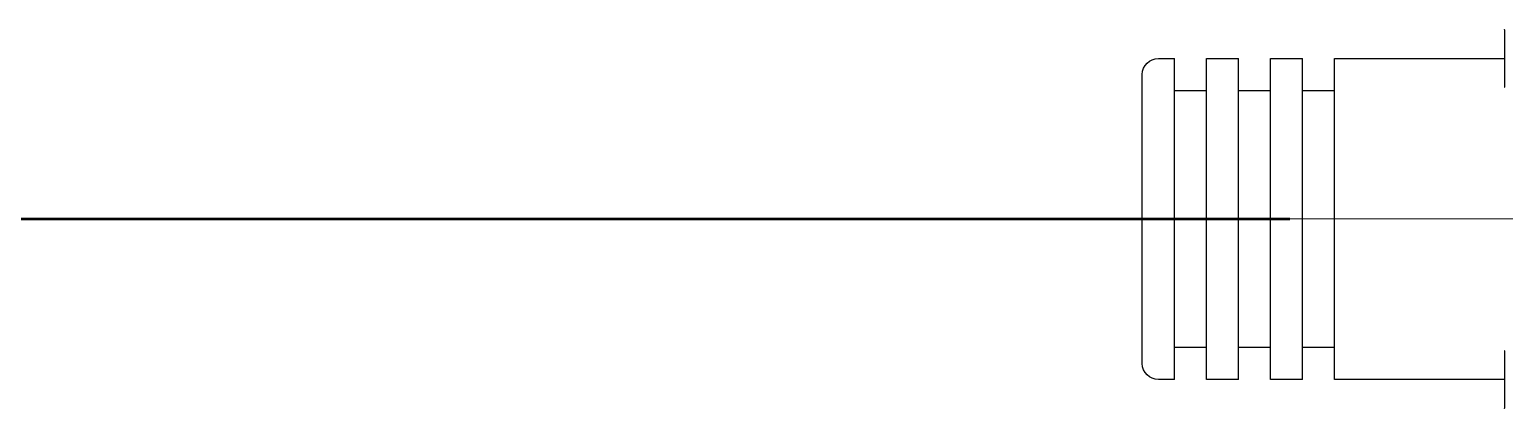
# Model space of a CAD drawing. Header units: millimetres. Extents: x 163705 to 1616509, y 81827 to 302547.
# Drawn here: x 898640.9 to 899101.1, y 145938.1 to 146056.1 of the extents above; entities that cross this region are included whole.
import ezdxf

# ---------------------------------------------------------------- set-up
doc = ezdxf.new("R2010")
doc.units = ezdxf.units.MM
doc.header["$LTSCALE"] = 10
doc.linetypes.add('ACAD_ISO02W100', pattern=[15, 12, -3])
doc.linetypes.add('CENTER2', pattern=[28.575, 19.05, -3.175, 3.175, -3.175])
doc.layers.add('1-中心线', color=1, linetype='CENTER2', lineweight=0)
doc.layers.add('1-设备轮廓', color=2, linetype='Continuous', lineweight=18)
doc.layers.add('1-隐线', color=8, linetype='Continuous')

# ---------------------------------------------------------------- blocks, each defined once
blk = doc.blocks.new('G$C8841F3B5')
for p, q in [((2937.88, 202.9), (2937.88, 185.1)), ((2990.88, 194), (2937.88, 194)), ((2990.88, 94), (2990.88, 194)), ((3010.88, 194), (3000.88, 194)), ((3000.88, 94), (3000.88, 194)), ((3010.88, 94), (3010.88, 194)), ((3030.88, 194), (3020.88, 194)), ((3020.88, 94), (3020.88, 194)), ((3030.88, 94), (3030.88, 194)), ((3045.88, 194), (3040.88, 194)), ((3040.88, 94), (3040.88, 194)), ((3050.88, 99), (3050.88, 189)), ((2937.88, 185.1), (2937.88, 185.1)), ((3000.88, 184), (2990.88, 184)), ((3020.88, 184), (3010.88, 184)), ((3040.88, 184), (3030.88, 184)), ((2937.88, 102.9), (2937.88, 85.25)), ((2990.88, 104), (3000.88, 104)), ((3010.88, 104), (3020.88, 104)), ((3030.88, 104), (3040.88, 104)), ((2937.88, 94), (2990.88, 94)), ((3000.88, 94), (3010.88, 94)), ((3020.88, 94), (3030.88, 94)), ((3040.88, 94), (3045.88, 94)), ((2937.88, 85.25), (2937.88, 85.1))]:
    blk.add_line(p, q)
for centre, radius, start, end in [((2937.78, 202.9), 0.1, 0, 90), ((3045.88, 189), 5, 0, 90), ((2937.78, 185.1), 0.1, 270, 0), ((2937.78, 102.9), 0.1, 0, 90), ((3045.88, 99), 5, 270, 0), ((2937.78, 85.1), 0.1, 270, 0)]:
    blk.add_arc(centre, radius, start, end)
at = {"layer": '1-中心线'}
blk.add_line((2855.88, 144), (3120.88, 144), dxfattribs=at)

msp = doc.modelspace()

# ---------------------------------------------------------------- linework, layer by layer
at = {"layer": '1-设备轮廓', "color": 5, "linetype": 'ACAD_ISO02W100', "lineweight": 50, "ltscale": 5}
msp.add_lwpolyline([(878184.06, 145997.132), (918109.06, 145997.132)], dxfattribs=at)

# ---------------------------------------------------------------- block references
at = {"layer": '1-隐线', "xscale": -1}
msp.add_blockref('G$C8841F3B5', (902038.94, 145853.132), dxfattribs=at)

doc.saveas('drawing.dxf')
